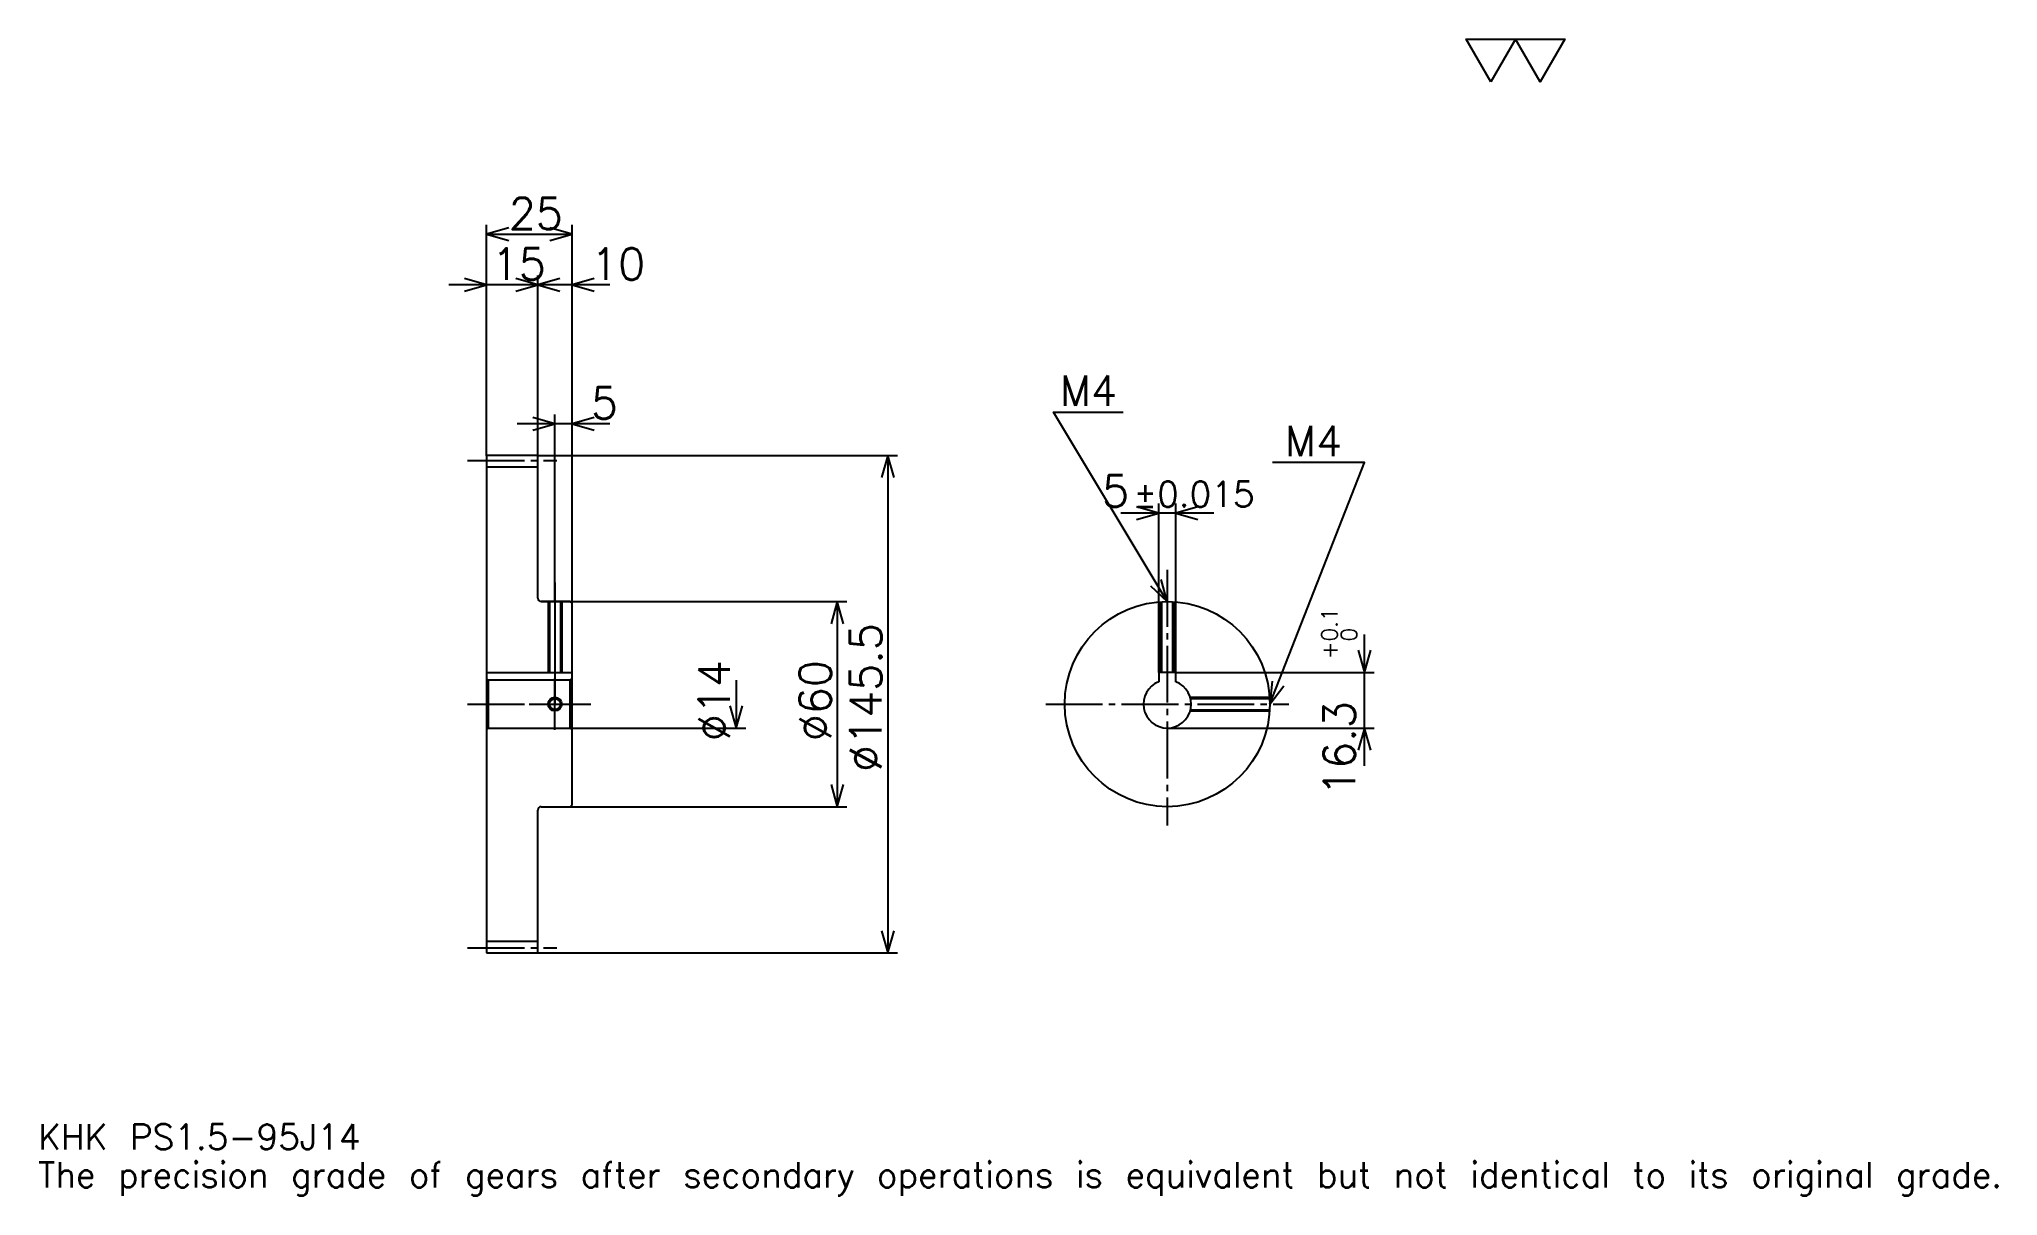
# Model space of a CAD drawing. Extents: x 19 to 592, y 7 to 345.
import ezdxf

# ---------------------------------------------------------------- set-up
doc = ezdxf.new("R2010")
doc.units = 0
doc.linetypes.add('DASHDOT', pattern=[22.173913, 16.630435, -1.847826, 1.847826, -1.847826])
doc.layers.get('0').update_dxf_attribs({"linetype": 'CONTINUOUS'})
doc.layers.add('DASHDOT', color=6, linetype='DASHDOT')
doc.styles.add('KANJI', font='TXT', dxfattribs={"bigfont": 'BIGFONT'})

msp = doc.modelspace()

# ---------------------------------------------------------------- linework, layer by layer
at = {"color": 5}
for p, q in [((149.67392, 223.347824), (149.67392, 290.793488)), ((149.67392, 288.021729), (174.67392, 288.021729)), ((174.67392, 223.347824), (174.67392, 290.793488)), ((164.67392, 223.347824), (164.67392, 276.010864)), ((175.76088, 273.239136), (138.58696, 273.239136)), ((185.76088, 273.239136), (153.58696, 273.239136)), ((169.67392, 223.347824), (169.67392, 235.358688)), ((185.76088, 232.586945), (158.58696, 232.586945)), ((149.67392, 223.247833), (149.67392, 223.347824)), ((164.573914, 223.347824), (174.67392, 223.347824)), ((164.67392, 223.247833), (164.67392, 223.347824)), ((169.67392, 180.597824), (169.67392, 223.347824)), ((169.67392, 180.597824), (169.67392, 223.347824)), ((174.67392, 223.347824), (269.836975, 223.347824)), ((174.67392, 180.097824), (174.67392, 223.347824)), ((267.065216, 223.347824), (267.065216, 77.847824)), ((362.391296, 206.467392), (335.217407, 206.467392)), ((346.304352, 159.897827), (346.304352, 209.239136)), ((351.304352, 159.897827), (351.304352, 209.239136)), ((165.67392, 180.597824), (174.67392, 180.597824)), ((174.67392, 180.597824), (255.054352, 180.597824)), ((252.282623, 180.597824), (252.282623, 120.597824)), ((406.521759, 132.510864), (406.521759, 170.984787)), ((222.717407, 157.597824), (222.717407, 143.597824)), ((351.304352, 159.897827), (409.293488, 159.897827)), ((174.67392, 143.597824), (225.489136, 143.597824)), ((348.804352, 143.597824), (409.293488, 143.597824)), ((165.67392, 120.597824), (174.67392, 120.597824)), ((174.67392, 120.597824), (255.054352, 120.597824)), ((164.573914, 77.847824), (174.67392, 77.847824)), ((174.67392, 77.847824), (269.836975, 77.847824))]:
    msp.add_line(p, q, dxfattribs=at)
at = {"color": 4}
for p, q in [((149.67392, 219.972824), (164.67392, 219.972824)), ((149.67392, 159.897827), (174.67392, 159.897827)), ((150.17392, 157.597824), (150.17392, 143.597824)), ((174.17392, 157.597824), (174.67392, 158.097824)), ((174.17392, 143.597824), (174.67392, 143.097824)), ((149.67392, 81.222824), (164.67392, 81.222824))]:
    msp.add_line(p, q, dxfattribs=at)
at = {"color": 7}
msp.add_lwpolyline([(443.478271, 332.608704), (436.271759, 345.100006), (465.097839, 345.100006), (457.891327, 332.608704), (450.684784, 345.100006), (443.478271, 332.608704)], dxfattribs=at)
at = {"color": 5}
for points in [[(156.141312, 289.869568), (149.67392, 288.021729), (156.141312, 286.17392)], [(168.206528, 286.17392), (174.67392, 288.021729), (168.206528, 289.869568)], [(143.206528, 271.391296), (149.67392, 273.239136), (143.206528, 275.086945)], [(158.206528, 271.391296), (164.67392, 273.239136), (158.206528, 275.086945)], [(171.141312, 275.086945), (164.67392, 273.239136), (171.141312, 271.391296)], [(181.141312, 275.086945), (174.67392, 273.239136), (181.141312, 271.391296)], [(348.804352, 180.597824), (315.543488, 236.032608), (335.869568, 236.032608)], [(163.206528, 230.739136), (169.67392, 232.586945), (163.206528, 234.434784)], [(181.141312, 234.434784), (174.67392, 232.586945), (181.141312, 230.739136)], [(268.913055, 216.880432), (267.065216, 223.347824), (265.217407, 216.880432)], [(378.804352, 150.597824), (406.521759, 221.25), (379.543518, 221.25)], [(339.836975, 204.619568), (346.304352, 206.467392), (339.836975, 208.315216)], [(357.771729, 208.315216), (351.304352, 206.467392), (357.771729, 204.619568)], [(343.892395, 185.192871), (348.804352, 180.597824), (347.061401, 187.094269)], [(254.130432, 174.130432), (252.282623, 180.597824), (250.434784, 174.130432)], [(404.67395, 166.365219), (406.521759, 159.897827), (408.369598, 166.365219)], [(379.446106, 157.29332), (378.804352, 150.597824), (382.886475, 155.943634)], [(220.869568, 150.065216), (222.717407, 143.597824), (224.565216, 150.065216)], [(408.369598, 137.130432), (406.521759, 143.597824), (404.67395, 137.130432)], [(250.434784, 127.065216), (252.282623, 120.597824), (254.130432, 127.065216)], [(265.217407, 84.315216), (267.065216, 77.847824), (268.913055, 84.315216)]]:
    msp.add_lwpolyline(points, dxfattribs=at)
at = {"color": 4}
for points in [[(164.67392, 181.597824), (164.67392, 223.247833), (164.573914, 223.347824), (149.773926, 223.347824), (149.67392, 223.247833), (149.67392, 143.097824)], [(165.67392, 120.597824), (174.17392, 120.597824), (174.67392, 121.097824), (174.67392, 180.097824), (174.17392, 180.597824), (165.67392, 180.597824)], [(167.67392, 180.597824), (167.67392, 159.897827)], [(168.053925, 180.597824), (168.053925, 159.897827)], [(171.293915, 180.597824), (171.293915, 159.897827)], [(171.67392, 180.597824), (171.67392, 159.897827)], [(346.804352, 159.897827), (346.804352, 180.531082)], [(347.184357, 159.897827), (347.184357, 180.554047)], [(350.424347, 159.897827), (350.424347, 180.554047)], [(350.804352, 159.897827), (350.804352, 180.531082)], [(149.67392, 143.097824), (150.17392, 143.597824), (174.17392, 143.597824), (174.17392, 157.597824), (150.17392, 157.597824), (149.67392, 158.097824)], [(351.304352, 157.136169), (351.304352, 159.897827), (346.304352, 159.897827), (346.304352, 157.136169)], [(355.512573, 152.597824), (378.73761, 152.597824)], [(355.614319, 152.217819), (378.760559, 152.217819)], [(355.614319, 148.977829), (378.760559, 148.977829)], [(355.512573, 148.597824), (378.73761, 148.597824)], [(149.67392, 143.097824), (149.67392, 77.947823), (149.773926, 77.847824), (164.573914, 77.847824), (164.67392, 77.947823), (164.67392, 119.597824)]]:
    msp.add_lwpolyline(points, dxfattribs=at)
for centre, radius in [((348.804352, 150.597824), 30), ((169.67392, 150.597824), 1.62)]:
    msp.add_circle(centre, radius, dxfattribs=at)
at = {"color": 7}
msp.add_circle((169.67392, 150.597824), 2, dxfattribs=at)
at = {"color": 4}
for centre, radius, start, end in [((165.67392, 181.597824), 1, 180, 270), ((348.804352, 150.597824), 7, 110.924833063, 69.075166937), ((165.67392, 119.597824), 1, 90, 180)]:
    msp.add_arc(centre, radius, start, end, dxfattribs=at)
at = {"layer": 'DASHDOT', "color": 7}
for p, q in [((144.130447, 221.847824), (170.217392, 221.847824)), ((348.804352, 189.83696), (348.804352, 115.054344)), ((169.67392, 180.597824), (169.67392, 150.597824)), ((144.130447, 150.597824), (180.217392, 150.597824)), ((313.260864, 150.597824), (384.347839, 150.597824)), ((144.130447, 79.347824), (170.217392, 79.347824))]:
    msp.add_line(p, q, dxfattribs=at)
for points in [[(169.67392, 186.141296), (169.67392, 154.35434)], [(169.67392, 143.054352), (169.67392, 158.141296)], [(162.130447, 150.597824), (177.217392, 150.597824)]]:
    msp.add_lwpolyline(points, dxfattribs=at)

# ---------------------------------------------------------------- texts
at = {"color": 7, "style": 'KANJI'}
for s, height, p in [('25', 9.23913, (156.168488, 289.5)), ('15', 9.23913, (151.168488, 274.717407)), ('10', 9.23913, (180.217392, 274.717407)), ('M4', 8.869566, (317.391296, 237.880432)), ('5', 9.23913, (180.217392, 234.065216)), ('M4', 8.869566, (383.239136, 223.097824)), ('5', 9.23913, (329.732971, 208.315216)), ('%%p0.015', 7.391304, (338.87854, 208.315216)), ('KHK PS1.5-95J14', 7.391304, (18.47826, 20.326086)), ('The precision grade of gears after secondary operations is equivalent but not identical to its original grade.', 7.391304, (18.47826, 9.23913))]:
    msp.add_text(s, height=height, dxfattribs=at).set_placement(p)
for s, height, p in [('%%c145.5', 9.23913, (265.217407, 130.733704)), ('0.1', 4.619565, (398.576111, 168.938278)), ('0', 4.619565, (404.304382, 168.938278)), ('+', 4.619565, (398.576111, 163.764374)), ('%%c14', 9.23913, (220.869568, 139.741852)), ('%%c60', 9.23913, (250.434784, 139.741852)), ('16.3', 9.23913, (403.75, 123.773758))]:
    msp.add_text(s, height=height, rotation=90, dxfattribs=at).set_placement(p)

doc.saveas('drawing.dxf')
